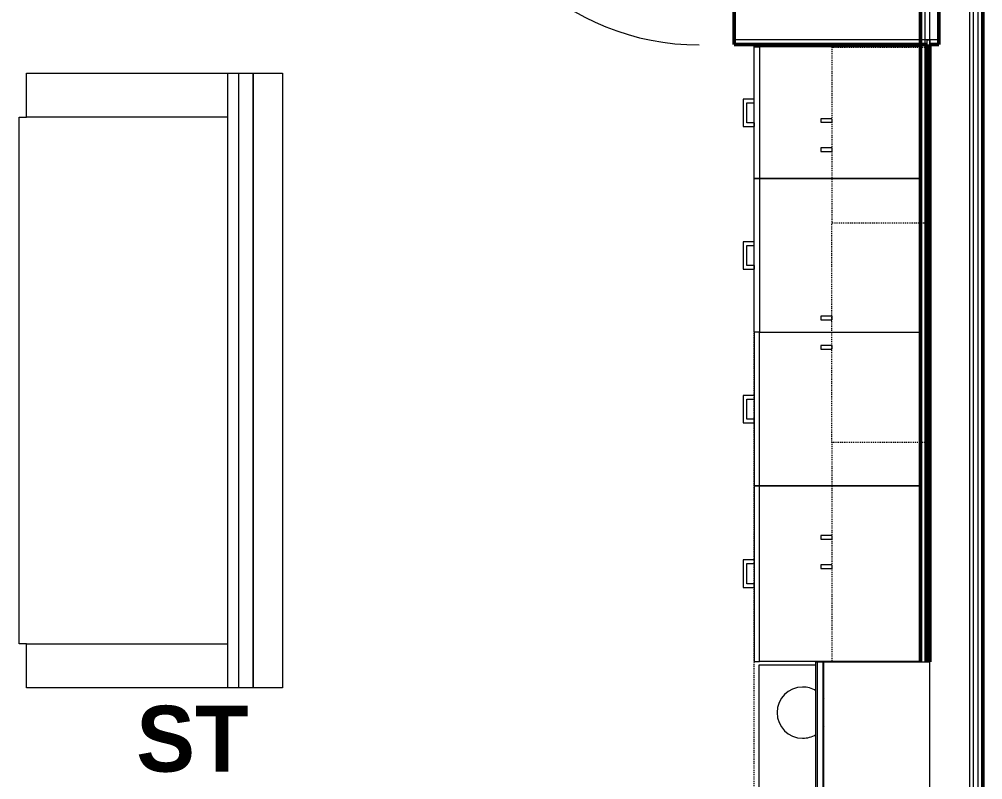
# Model space of a CAD drawing. Header units: inches. Extents: x -4217 to -1814, y 9706 to 12425.
# Drawn here: x -3063 to -2931.3, y 11972.9 to 12076.9 of the extents above; entities that cross this region are included whole.
import ezdxf

# ---------------------------------------------------------------- set-up
doc = ezdxf.new("R2010")
doc.units = ezdxf.units.IN
doc.header["$MEASUREMENT"] = 0
doc.linetypes.add('Dash', pattern=[0.25, 0.125, -0.125])
for name, color, linetype, lineweight in [('A-AREA-IDEN', 2, 'Continuous', 9), ('A-DOOR-1', 250, 'Continuous', 9), ('A-WALL', 113, 'Continuous', 13), ('A-WALL-3', 10, 'Continuous', 50), ('A-WALL-4', 50, 'Continuous', 13), ('I-FURN', 30, 'Continuous', 9), ('I-FURN-1', 250, 'Continuous', 9), ('I-WALL-3', 2, 'Continuous', 50), ('Q-CASE-3', 250, 'Continuous', 9), ('Q-CASE-4', 250, 'Dash', 9), ('Q-CASE-HDLN-1', 250, 'Dash', 9), ('Q-SPCQ-1', 250, 'Continuous', 9)]:
    doc.layers.add(name, color=color, linetype=linetype, lineweight=lineweight)
doc.styles.add('Century Gothic_B', font='GOTHICB.TTF', dxfattribs={"height": 9})

msp = doc.modelspace()

# ---------------------------------------------------------------- linework, layer by layer
at = {"layer": 'A-DOOR-1'}
msp.add_arc((-2970.02514, 12107.40649), 34.06659, 183.365687, 270, dxfattribs=at)
at = {"layer": 'A-WALL'}
for p, q in [((-2939.14874, 11989.00718), (-2939.14874, 12110.3394)), ((-2938.52374, 11989.00718), (-2938.52374, 12110.3394)), ((-2933.02374, 11724.7394), (-2933.02374, 12110.3394)), ((-2932.52374, 11765.18709), (-2932.52374, 12110.3394)), ((-2931.89874, 11765.18679), (-2931.89874, 12110.3394))]:
    msp.add_line(p, q, dxfattribs=at)
at = {"layer": 'A-WALL-3'}
for p, q in [((-2965.27514, 12080.15649), (-2965.27514, 12073.40649)), ((-2937.27374, 12073.40649), (-2937.27374, 12080.15649)), ((-2965.27514, 12073.40649), (-2938.89874, 12073.40649)), ((-2938.89874, 12073.40649), (-2938.89874, 11989.00718)), ((-2938.52374, 12073.40649), (-2937.27374, 12073.40649)), ((-2938.52374, 11989.00718), (-2938.52374, 12073.40649))]:
    msp.add_line(p, q, dxfattribs=at)
at = {"layer": 'A-WALL-4'}
for p, q in [((-2938.89874, 12074.03149), (-2965.27514, 12074.03149)), ((-2938.52374, 12074.03149), (-2938.89874, 12074.03149)), ((-2938.89874, 12074.03149), (-2938.52374, 12074.03149)), ((-2938.89874, 12074.03149), (-2938.89874, 12073.40649)), ((-2937.27374, 12074.03149), (-2938.52374, 12074.03149)), ((-2938.52374, 12074.03149), (-2938.52374, 12073.40649))]:
    msp.add_line(p, q, dxfattribs=at)
at = {"layer": 'I-FURN'}
for p, q in [((-3061.99874, 12069.46879), (-3034.49874, 12069.46879)), ((-3061.99874, 12063.46879), (-3061.99874, 12069.46879)), ((-3034.49874, 12069.46879), (-3030.99874, 12069.46879)), ((-3034.49874, 11985.46879), (-3034.49874, 12069.46879)), ((-3032.99874, 11985.46879), (-3032.99874, 12069.46879)), ((-3030.99874, 11985.46879), (-3030.99874, 12069.46879)), ((-3030.99874, 12069.46879), (-3030.99874, 11985.46879)), ((-3062.99874, 12063.46879), (-3061.99874, 12063.46879)), ((-3062.99874, 11991.46879), (-3062.99874, 12063.46879)), ((-3034.49874, 12063.46879), (-3061.99874, 12063.46879)), ((-3061.99874, 11991.46879), (-3062.99874, 11991.46879)), ((-3061.99874, 11991.46879), (-3034.49874, 11991.46879)), ((-3061.99874, 11985.46879), (-3061.99874, 11991.46879)), ((-3034.49874, 11985.46879), (-3061.99874, 11985.46879)), ((-3030.99874, 11985.46879), (-3034.49874, 11985.46879))]:
    msp.add_line(p, q, dxfattribs=at)
at = {"layer": 'I-FURN-1'}
for p, q in [((-3030.99874, 12069.46879), (-3026.99874, 12069.46879)), ((-3026.99874, 12069.46879), (-3026.99874, 11985.46879)), ((-3026.99874, 11985.46879), (-3030.99874, 11985.46879))]:
    msp.add_line(p, q, dxfattribs=at)
at = {"layer": 'I-WALL-3'}
for p, q in [((-2939.77374, 12110.3394), (-2939.77374, 11989.00718)), ((-2931.27374, 11765.1865), (-2931.27374, 12110.3394))]:
    msp.add_line(p, q, dxfattribs=at)
at = {"layer": 'Q-CASE-3'}
for p, q in [((-2962.52374, 12073.06279), (-2961.77374, 12073.06279)), ((-2962.52374, 12055.06279), (-2962.52374, 12073.06279)), ((-2939.77374, 12073.06279), (-2961.77374, 12073.06279)), ((-2961.77374, 12073.06279), (-2961.77374, 12055.06279)), ((-2962.52374, 12065.93779), (-2964.02374, 12065.93779)), ((-2964.02374, 12065.93779), (-2964.02374, 12062.18779)), ((-2963.52436, 12062.68716), (-2963.52436, 12065.43841)), ((-2963.52436, 12065.43841), (-2962.52374, 12065.43841)), ((-2962.52374, 12065.43841), (-2962.52374, 12065.93779)), ((-2964.02374, 12062.18779), (-2962.52374, 12062.18779)), ((-2962.52374, 12062.68716), (-2963.52436, 12062.68716)), ((-2962.52374, 12062.68716), (-2962.52374, 12062.18779)), ((-2951.89874, 12063.25718), (-2953.39799, 12063.25718)), ((-2953.39799, 12063.25718), (-2953.39799, 12062.76873)), ((-2953.39799, 12062.76873), (-2951.89874, 12062.76873)), ((-2951.89874, 12063.25718), (-2951.89874, 12062.76873)), ((-2951.89874, 12059.25718), (-2953.39799, 12059.25718)), ((-2953.39799, 12059.25718), (-2953.39799, 12058.76873)), ((-2953.39799, 12058.76873), (-2951.89874, 12058.76873)), ((-2951.89874, 12059.25718), (-2951.89874, 12058.76873)), ((-2962.52374, 12055.06279), (-2961.77374, 12055.06279)), ((-2962.52374, 12034.06279), (-2962.52374, 12055.06279)), ((-2961.77374, 12055.06279), (-2962.52374, 12055.06279)), ((-2939.77374, 12055.06279), (-2961.77374, 12055.06279)), ((-2961.77374, 12055.06279), (-2961.77374, 12034.06279)), ((-2961.77374, 12055.06279), (-2939.77374, 12055.06279)), ((-2962.52374, 12046.43779), (-2964.02374, 12046.43779)), ((-2964.02374, 12046.43779), (-2964.02374, 12042.68779)), ((-2962.52374, 12045.93841), (-2962.52374, 12046.43779)), ((-2963.52436, 12043.18716), (-2963.52436, 12045.93841)), ((-2963.52436, 12045.93841), (-2962.52374, 12045.93841)), ((-2964.02374, 12042.68779), (-2962.52374, 12042.68779)), ((-2962.52374, 12043.18716), (-2963.52436, 12043.18716)), ((-2962.52374, 12043.18716), (-2962.52374, 12042.68779)), ((-2953.39799, 12036.24562), (-2953.39799, 12035.75718)), ((-2951.89874, 12036.24562), (-2953.39799, 12036.24562)), ((-2953.39799, 12035.75718), (-2951.89874, 12035.75718)), ((-2951.89874, 12036.24562), (-2951.89874, 12035.75718)), ((-2962.52374, 12034.06279), (-2962.52374, 12013.06279)), ((-2961.77374, 12034.06279), (-2962.52374, 12034.06279)), ((-2961.77374, 12034.06279), (-2962.52374, 12034.06279)), ((-2961.77374, 12013.06279), (-2961.77374, 12034.06279)), ((-2961.77374, 12034.06279), (-2939.77374, 12034.06279)), ((-2961.77374, 12034.06279), (-2939.77374, 12034.06279)), ((-2953.39799, 12032.24562), (-2953.39799, 12031.75718)), ((-2951.89874, 12032.24562), (-2953.39799, 12032.24562)), ((-2951.89874, 12032.24562), (-2951.89874, 12031.75718)), ((-2953.39799, 12031.75718), (-2951.89874, 12031.75718)), ((-2962.52374, 12025.43779), (-2964.02374, 12025.43779)), ((-2964.02374, 12025.43779), (-2964.02374, 12021.68779)), ((-2962.52374, 12025.43779), (-2962.52374, 12024.93841)), ((-2963.52436, 12024.93841), (-2962.52374, 12024.93841)), ((-2963.52436, 12022.18716), (-2963.52436, 12024.93841)), ((-2964.02374, 12021.68779), (-2962.52374, 12021.68779)), ((-2962.52374, 12022.18716), (-2963.52436, 12022.18716)), ((-2962.52374, 12021.68779), (-2962.52374, 12022.18716)), ((-2962.52374, 12013.06279), (-2962.52374, 11989.06279)), ((-2961.77374, 12013.06279), (-2962.52374, 12013.06279)), ((-2962.52374, 12013.06279), (-2961.77374, 12013.06279)), ((-2961.77374, 11989.06279), (-2961.77374, 12013.06279)), ((-2961.77374, 12013.06279), (-2939.77374, 12013.06279)), ((-2939.77374, 12013.06279), (-2961.77374, 12013.06279)), ((-2951.89874, 12006.25718), (-2953.39799, 12006.25718)), ((-2953.39799, 12006.25718), (-2953.39799, 12005.76873)), ((-2953.39799, 12005.76873), (-2951.89874, 12005.76873)), ((-2951.89874, 12006.25718), (-2951.89874, 12005.76873)), ((-2962.52374, 12002.93779), (-2964.02374, 12002.93779)), ((-2964.02374, 12002.93779), (-2964.02374, 11999.18779)), ((-2962.52374, 12002.93779), (-2962.52374, 12002.43841)), ((-2963.52436, 12002.43841), (-2962.52374, 12002.43841)), ((-2963.52436, 11999.68716), (-2963.52436, 12002.43841)), ((-2951.89874, 12002.25718), (-2953.39799, 12002.25718)), ((-2953.39799, 12002.25718), (-2953.39799, 12001.76873)), ((-2953.39799, 12001.76873), (-2951.89874, 12001.76873)), ((-2951.89874, 12002.25718), (-2951.89874, 12001.76873)), ((-2964.02374, 11999.18779), (-2962.52374, 11999.18779)), ((-2962.52374, 11999.68716), (-2963.52436, 11999.68716)), ((-2962.52374, 11999.18779), (-2962.52374, 11999.68716)), ((-2962.52374, 11989.06279), (-2961.77374, 11989.06279)), ((-2939.77374, 11989.06279), (-2961.77374, 11989.06279)), ((-2954.12308, 11989.00718), (-2954.12308, 11959.12529)), ((-2954.12308, 11989.00718), (-2953.91744, 11989.00718)), ((-2953.91744, 11989.00718), (-2953.13004, 11989.00718)), ((-2953.91744, 11989.00718), (-2953.91744, 11959.12529)), ((-2953.13004, 11989.00718), (-2953.13004, 11959.12529)), ((-2953.01193, 11989.00718), (-2938.52374, 11989.00718)), ((-2953.01193, 11959.12529), (-2953.01193, 11989.00718)), ((-2938.52374, 11959.12529), (-2938.52374, 11989.00718))]:
    msp.add_line(p, q, dxfattribs=at)
at = {"layer": 'Q-CASE-4'}
for p, q in [((-2938.89874, 12073.00718), (-2951.89874, 12073.00718)), ((-2951.89874, 12073.00718), (-2951.89874, 12049.00718)), ((-2938.89874, 12049.00718), (-2938.89874, 12073.00718)), ((-2951.89874, 12049.00718), (-2938.89874, 12049.00718)), ((-2951.89874, 12019.00718), (-2951.89874, 12049.00718)), ((-2951.89874, 12049.00718), (-2938.89874, 12049.00718)), ((-2938.89874, 12049.00718), (-2938.89874, 12019.00718)), ((-2938.89874, 12019.00718), (-2951.89874, 12019.00718)), ((-2951.89874, 12019.00718), (-2951.89874, 11989.00718)), ((-2938.89874, 12019.00718), (-2951.89874, 12019.00718)), ((-2938.89874, 11989.00718), (-2938.89874, 12019.00718)), ((-2951.89874, 11989.00718), (-2938.89874, 11989.00718))]:
    msp.add_line(p, q, dxfattribs=at)
at = {"layer": 'Q-CASE-HDLN-1'}
msp.add_line((-2962.52374, 11943.06279), (-2962.52374, 12073.40649), dxfattribs=at)
at = {"layer": 'Q-SPCQ-1'}
for p, q in [((-2954.12287, 11988.56279), (-2961.89874, 11988.56279)), ((-2961.89874, 11988.56279), (-2961.89874, 11958.56279)), ((-2953.01193, 11988.56279), (-2953.13004, 11988.56279))]:
    msp.add_line(p, q, dxfattribs=at)
for start, end in [(90, 270), (58.8184888, 90), (32.7836662, 36.2863209), (323.7136791, 327.2163338), (270, 301.2354194)]:
    msp.add_arc((-2955.89874, 11982.06279), 3.5, start, end, dxfattribs=at)

# ---------------------------------------------------------------- texts
at = {"layer": 'A-AREA-IDEN', "insert": (-3047.00129, 11982.998), "char_height": 9, "width": 14.544, "attachment_point": 1, "style": 'Century Gothic_B'}
msp.add_mtext('ST', dxfattribs=at)

doc.saveas('drawing.dxf')
